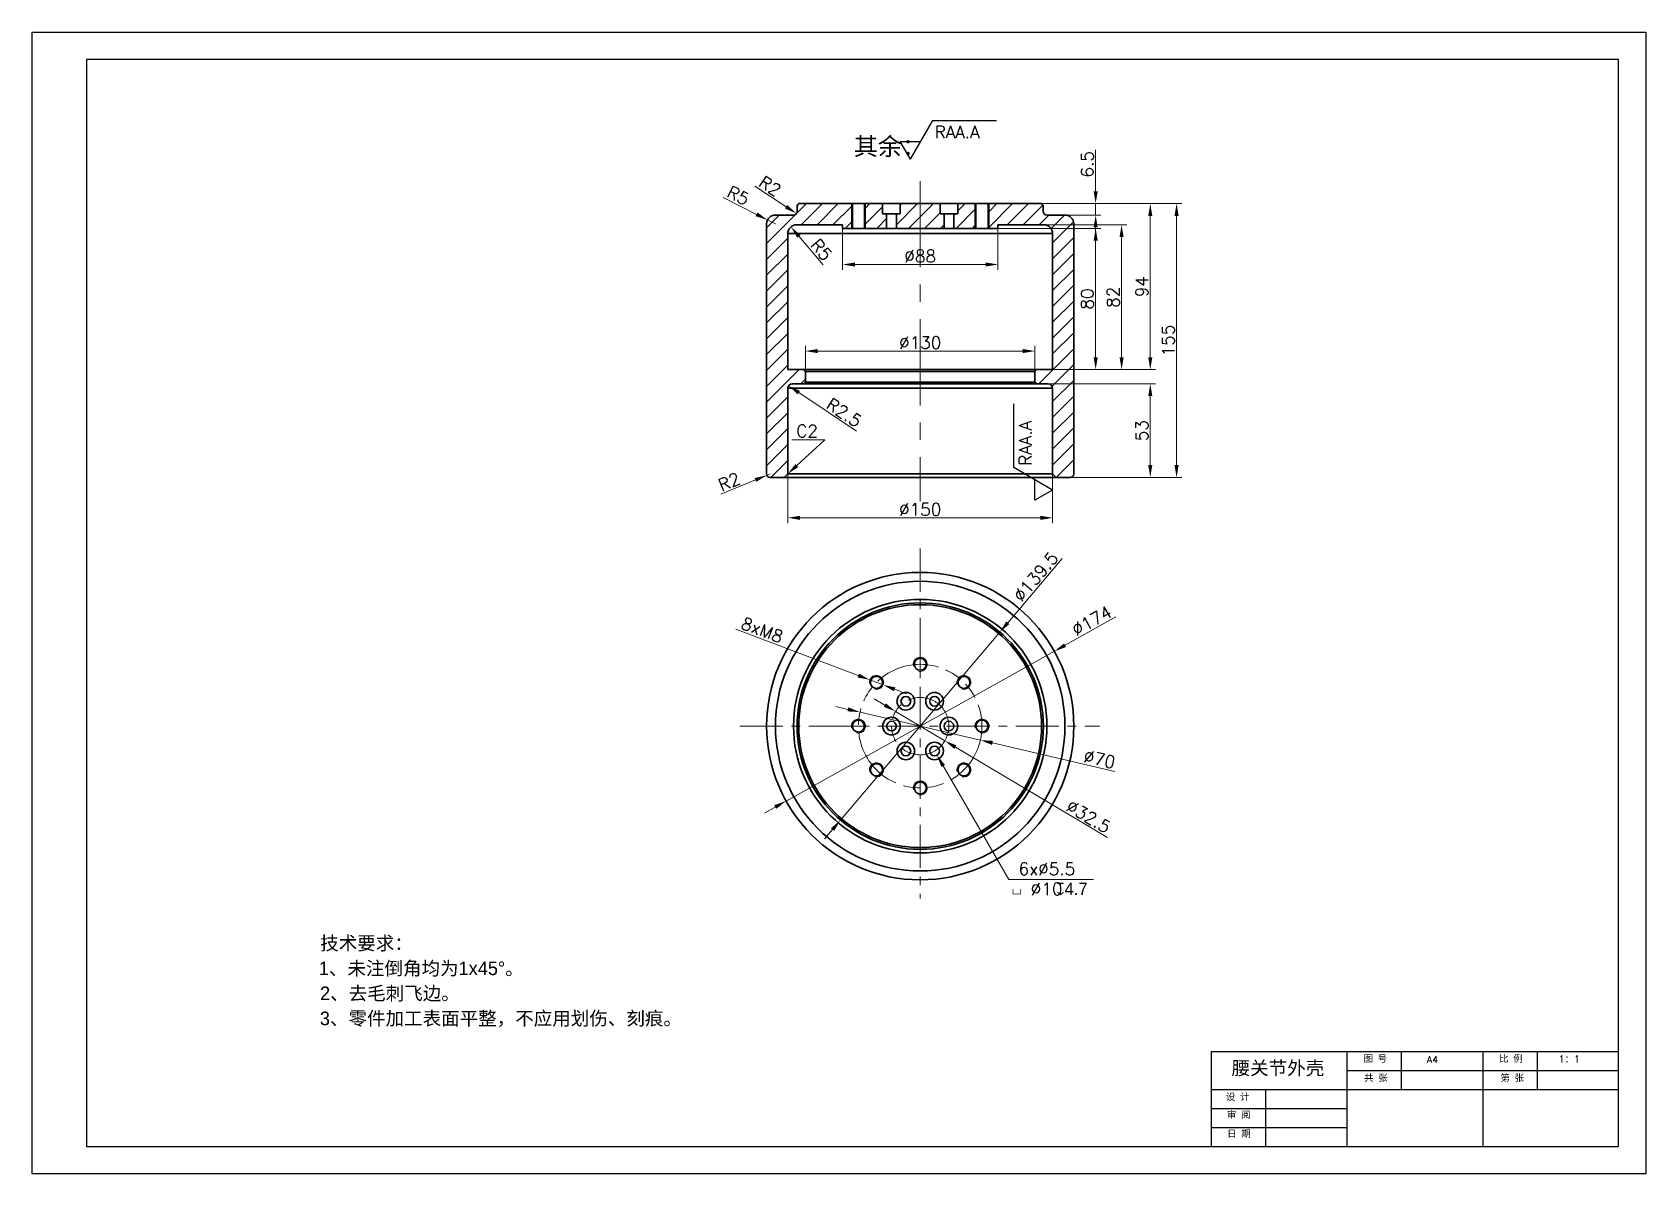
# Model space of a CAD drawing. Header units: millimetres. Extents: x 684 to 1278, y -42 to 378.
import ezdxf

# ---------------------------------------------------------------- set-up
doc = ezdxf.new("R2010")
doc.units = ezdxf.units.MM
doc.linetypes.add('ACAD_ISO09W100', pattern=[45, 24, -3, 6, -3, 6, -3])
doc.linetypes.add('CENTER', pattern=[50.8, 31.75, -6.35, 6.35, -6.35])
doc.layers.get('0').update_dxf_attribs({"color": 3})
for name, color, linetype, lineweight in [('双点划线', 6, 'ACAD_ISO09W100', 13), ('点划线', 1, 'CENTER', 13), ('粗实线', 7, 'Continuous', 35), ('细实线', 3, 'Continuous', 13)]:
    doc.layers.add(name, color=color, linetype=linetype, lineweight=lineweight)
doc.styles.add('MtXpl_gdt_shx', font='gdt.shx')
doc.styles.get("Standard").update_dxf_attribs({"font": 'txt', "bigfont": 'gbcbig.shx'})
doc.styles.add('长仿宋', font='', dxfattribs={"height": 3.5})
doc.styles.get('长仿宋').set_extended_font_data('ChangFangSong')

msp = doc.modelspace()

# ---------------------------------------------------------------- linework, layer by layer
at = {"color": 0}
for p, q in [((1007.63, 331.24), (1015.89, 345.54)), ((1015.89, 345.54), (1039.29, 345.54)), ((1003.88, 337.74), (1011.38, 337.74)), ((1007.63, 331.24), (1003.88, 337.74)), ((1045.69, 217.79), (1045.69, 241.19)), ((1059.99, 209.53), (1045.69, 217.79)), ((1053.49, 205.78), (1053.49, 213.28)), ((1059.99, 209.53), (1053.49, 205.78))]:
    msp.add_line(p, q, dxfattribs=at)
at = {"color": 0, "linetype": 'Continuous'}
for p, q in [((954.69, 300.21), (969.39, 314.92)), ((967.43, 307.12), (975.23, 314.92)), ((973.27, 307.12), (981.07, 314.92)), ((991.09, 313.26), (992.74, 314.92)), ((1002.46, 307.12), (1010.25, 314.92)), ((1003.92, 314.42), (1004.42, 314.92)), ((1011.24, 310.06), (1016.09, 314.92)), ((1025.05, 312.2), (1027.77, 314.92)), ((1036.59, 312.06), (1039.44, 314.92)), ((1036.59, 306.23), (1045.28, 314.92)), ((1043.31, 307.12), (1051.11, 314.92)), ((954.69, 306.05), (959.33, 310.69)), ((979.11, 307.12), (985.89, 313.9)), ((985.89, 313.9), (986.28, 314.29)), ((990.7, 312.87), (991.09, 313.26)), ((991.09, 307.42), (997.42, 313.76)), ((995.32, 305.82), (998.89, 309.39)), ((1006.99, 305.82), (1011.24, 310.06)), ((1012.83, 305.82), (1018.55, 311.54)), ((1023.59, 310.74), (1024.06, 311.21)), ((1024.5, 305.82), (1031.39, 312.7)), ((1031.39, 312.7), (1031.78, 313.09)), ((1036.2, 311.67), (1036.59, 312.06)), ((1049.15, 307.12), (1056.44, 314.4)), ((1054.99, 307.12), (1058.56, 310.69)), ((1059.42, 305.71), (1064.4, 310.69)), ((983.64, 305.82), (985.89, 308.06)), ((985.89, 308.06), (986.28, 308.45)), ((990.7, 307.03), (991.09, 307.42)), ((1018.67, 305.82), (1020.01, 307.16)), ((1030.34, 305.82), (1031.39, 306.86)), ((1031.39, 306.86), (1031.78, 307.25)), ((1036.2, 305.84), (1036.59, 306.23)), ((1059.99, 300.44), (1067.71, 308.16)), ((954.69, 294.37), (962.49, 302.17)), ((1059.99, 294.6), (1067.79, 302.4)), ((954.69, 288.54), (962.49, 296.34)), ((1059.99, 288.77), (1067.79, 296.57)), ((954.69, 282.7), (962.49, 290.5)), ((1059.99, 282.93), (1067.79, 290.73)), ((954.69, 276.86), (962.49, 284.66)), ((1059.99, 277.09), (1067.79, 284.89)), ((954.69, 271.02), (962.49, 278.82)), ((1059.99, 271.25), (1067.79, 279.05)), ((954.69, 265.19), (962.49, 272.99)), ((1059.99, 265.42), (1067.79, 273.22)), ((1059.99, 259.58), (1067.79, 267.38)), ((954.69, 259.35), (962.49, 267.15)), ((1054.86, 248.62), (1067.79, 261.54)), ((954.69, 253.51), (962.49, 261.31)), ((954.69, 247.68), (962.49, 255.48)), ((1059.81, 247.73), (1067.79, 255.71)), ((954.69, 241.84), (966.67, 253.82)), ((967.3, 248.62), (968.99, 250.3)), ((1053.49, 253.08), (1054.22, 253.82)), ((1059.99, 242.07), (1067.79, 249.87)), ((954.69, 236), (962.49, 243.8)), ((1059.99, 236.23), (1067.79, 244.03)), ((954.69, 230.16), (962.49, 237.96)), ((1059.99, 230.39), (1067.79, 238.19)), ((954.69, 224.33), (962.49, 232.13)), ((1059.99, 224.56), (1067.79, 232.36)), ((954.69, 218.49), (962.49, 226.29)), ((1059.99, 218.72), (1067.79, 226.52)), ((956.2, 214.17), (962.49, 220.45)), ((1061.28, 214.18), (1067.79, 220.68))]:
    msp.add_line(p, q, dxfattribs=at)
at = {"color": 0, "linetype": 'Continuous', "lineweight": 13}
for p, q in [((985.89, 314.92), (985.89, 305.82)), ((991.09, 314.92), (991.09, 305.82)), ((1031.39, 314.92), (1031.39, 305.82)), ((1036.59, 314.92), (1036.59, 305.82))]:
    msp.add_line(p, q, dxfattribs=at)
for centre in [(1011.24, 145.4), (995.15, 138.74), (1027.32, 138.74), (988.49, 122.65), (1033.99, 122.65), (995.15, 106.56), (1027.32, 106.56), (1011.24, 99.9)]:
    msp.add_arc(centre, 2.6, 255, 195, dxfattribs=at)
at = {"layer": 'Defpoints', "color": 0}
for p, q in [((684.34, 377.96), (1278.34, 377.96)), ((684.34, -42.04), (684.34, 377.96)), ((684.34, 377.96), (704.34, 377.96)), ((1278.34, 377.96), (1278.34, -42.04)), ((704.34, 367.96), (704.34, -32.04)), ((1268.34, 367.96), (704.34, 367.96)), ((1268.34, -32.04), (1268.34, 367.96)), ((1118.34, 2.96), (1118.34, -32.04)), ((1118.34, 2.96), (1268.34, 2.96)), ((1168.34, 2.96), (1168.34, -32.04)), ((1188.34, 2.96), (1188.34, -11.04)), ((1218.34, 2.96), (1218.34, -32.04)), ((1238.34, 2.96), (1238.34, -11.04)), ((1268.34, -32.04), (1268.34, 2.96)), ((1168.34, -4.04), (1268.34, -4.04)), ((1118.34, -11.04), (1268.34, -11.04)), ((1138.34, -11.04), (1138.34, -32.04)), ((1118.34, -18.04), (1168.34, -18.04)), ((1118.34, -25.04), (1168.34, -25.04)), ((704.34, -32.04), (1268.34, -32.04)), ((1118.34, -32.04), (1268.34, -32.04)), ((1278.34, -42.04), (684.34, -42.04))]:
    msp.add_line(p, q, dxfattribs=at)
at = {"layer": '双点划线', "color": 0}
for radius in [22.75, 10.56]:
    msp.add_circle((1011.24, 122.65), radius, dxfattribs=at)
at = {"layer": '点划线', "color": 0}
for p, q in [((1011.24, 323.23), (1011.24, 205.41)), ((1011.24, 141.67), (1011.24, 149.23)), ((1005.95, 131.8), (1005.95, 131.8)), ((992.22, 122.65), (984.66, 122.65))]:
    msp.add_line(p, q, dxfattribs=at)
at = {"layer": '点划线', "color": 0, "ltscale": 0.5}
for p, q in [((1011.24, 187.96), (1011.24, 59.24)), ((944.8, 122.65), (1077.19, 122.65))]:
    msp.add_line(p, q, dxfattribs=at)
at = {"layer": '粗实线', "color": 0, "linetype": 'Continuous', "lineweight": 35}
for p, q in [((965.9, 314.27), (966.55, 314.92)), ((966.55, 314.92), (986.28, 314.92)), ((986.28, 305.82), (986.28, 314.92)), ((990.7, 314.92), (986.28, 314.92)), ((990.7, 314.92), (990.7, 305.82)), ((990.7, 314.92), (997.42, 314.92)), ((997.42, 311.21), (997.42, 314.92)), ((1003.92, 314.92), (997.42, 314.92)), ((1003.92, 314.92), (1003.92, 311.21)), ((1003.92, 314.92), (1018.55, 314.92)), ((1018.55, 311.21), (1018.55, 314.92)), ((1025.05, 314.92), (1018.55, 314.92)), ((1025.05, 314.92), (1025.05, 311.21)), ((1025.05, 314.92), (1031.78, 314.92)), ((1031.78, 305.82), (1031.78, 314.92)), ((1036.2, 314.92), (1031.78, 314.92)), ((1036.2, 314.92), (1036.2, 305.82)), ((1036.2, 314.92), (1055.92, 314.92)), ((1055.92, 314.92), (1056.57, 314.27)), ((957.94, 310.69), (964.6, 310.69)), ((965.9, 311.99), (965.9, 314.27)), ((998.89, 311.21), (997.42, 311.21)), ((998.89, 305.82), (998.89, 311.21)), ((1002.46, 311.21), (998.89, 311.21)), ((1002.46, 311.21), (1002.46, 305.82)), ((1003.92, 311.21), (1002.46, 311.21)), ((1020.01, 311.21), (1018.55, 311.21)), ((1020.01, 305.82), (1020.01, 311.21)), ((1023.59, 311.21), (1020.01, 311.21)), ((1023.59, 311.21), (1023.59, 305.82)), ((1025.05, 311.21), (1023.59, 311.21)), ((1056.57, 314.27), (1056.57, 311.99)), ((1057.87, 310.69), (1064.54, 310.69)), ((954.69, 215.47), (954.69, 307.44)), ((962.49, 303.87), (962.49, 253.82)), ((1059.99, 303.87), (962.49, 303.87)), ((982.64, 307.12), (965.74, 307.12)), ((982.64, 305.82), (982.64, 307.12)), ((986.28, 305.82), (982.64, 305.82)), ((986.28, 305.82), (990.7, 305.82)), ((998.89, 305.82), (990.7, 305.82)), ((998.89, 305.82), (1002.46, 305.82)), ((1020.01, 305.82), (1002.46, 305.82)), ((1020.01, 305.82), (1023.59, 305.82)), ((1031.78, 305.82), (1023.59, 305.82)), ((1031.78, 305.82), (1036.2, 305.82)), ((1039.84, 305.82), (1036.2, 305.82)), ((1039.84, 307.12), (1039.84, 305.82)), ((1056.74, 307.12), (1039.84, 307.12)), ((1059.99, 253.82), (1059.99, 303.87)), ((1067.79, 307.44), (1067.79, 215.47)), ((962.49, 253.82), (968.34, 253.82)), ((968.34, 253.82), (968.99, 253.17)), ((968.34, 253.82), (1054.14, 253.82)), ((968.99, 253.17), (968.99, 249.27)), ((1053.49, 253.17), (968.99, 253.17)), ((1053.49, 253.17), (1054.14, 253.82)), ((1053.49, 249.27), (1053.49, 253.17)), ((1054.14, 253.82), (1059.99, 253.82)), ((962.49, 246.99), (962.49, 215.47)), ((1059.99, 246.99), (962.49, 246.99)), ((968.34, 248.62), (964.11, 248.62)), ((968.99, 249.27), (968.34, 248.62)), ((1054.14, 248.62), (968.34, 248.62)), ((968.99, 249.27), (1053.49, 249.27)), ((1054.14, 248.62), (1053.49, 249.27)), ((1058.36, 248.62), (1054.14, 248.62)), ((1059.99, 215.47), (1059.99, 246.99)), ((961.19, 214.17), (955.99, 214.17)), ((962.49, 215.47), (961.19, 214.17)), ((1061.29, 214.17), (961.19, 214.17)), ((962.49, 215.47), (1059.99, 215.47)), ((1061.29, 214.17), (1059.99, 215.47)), ((1066.49, 214.17), (1061.29, 214.17))]:
    msp.add_line(p, q, dxfattribs=at)
for centre, radius in [((1011.24, 122.65), 56.55), ((1011.24, 122.65), 53.3), ((1011.24, 122.65), 46.64), ((1011.24, 122.65), 45.34), ((1011.24, 122.65), 44.69), ((1011.24, 145.4), 2.21), ((995.15, 138.74), 2.21), ((1027.32, 138.74), 2.21), ((1005.95, 131.8), 3.25), ((1005.95, 131.8), 1.79), ((1016.52, 131.8), 3.25), ((1016.52, 131.8), 1.79), ((988.49, 122.65), 2.21), ((1000.67, 122.65), 3.25), ((1021.8, 122.65), 3.25), ((1033.99, 122.65), 2.21), ((1000.67, 122.65), 1.79), ((1021.8, 122.65), 1.79), ((1005.95, 113.5), 3.25), ((1005.95, 113.5), 1.79), ((1016.52, 113.5), 3.25), ((1016.52, 113.5), 1.79), ((995.15, 106.56), 2.21), ((1027.32, 106.56), 2.21), ((1011.24, 99.9), 2.21)]:
    msp.add_circle(centre, radius, dxfattribs=at)
for centre, radius, start, end in [((957.94, 307.44), 3.25, 90, 180), ((964.6, 311.99), 1.3, 270, 0), ((1057.87, 311.99), 1.3, 180, 270), ((1064.54, 307.44), 3.25, 0, 90), ((965.74, 303.87), 3.25, 90, 180), ((1056.74, 303.87), 3.25, 0, 90), ((964.11, 246.99), 1.62, 90, 180), ((1058.36, 246.99), 1.62, 0, 90), ((955.99, 215.47), 1.3, 180, 270), ((1066.49, 215.47), 1.3, 270, 0)]:
    msp.add_arc(centre, radius, start, end, dxfattribs=at)
at = {"layer": '细实线', "color": 0}
for p, q in [((1075.83, 319.47), (1075.83, 334.74)), ((950.37, 321.31), (961.88, 313.77)), ((938.72, 317.21), (950.98, 310.97)), ((1011.24, 314.92), (1107.58, 314.92)), ((1046.06, 314.92), (1077.78, 314.92)), ((1046.06, 314.92), (1097.9, 314.92)), ((1075.83, 310.69), (1075.83, 314.92)), ((957.94, 307.44), (955.04, 308.91)), ((1061.2, 310.69), (1077.78, 310.69)), ((1095.95, 310.37), (1095.95, 258.37)), ((1105.63, 310.37), (1105.63, 218.72)), ((982.64, 306.47), (982.64, 290.56)), ((1011.24, 305.82), (1077.78, 305.82)), ((1039.84, 306.47), (1039.84, 290.56)), ((1048.29, 307.12), (1087.33, 307.12)), ((1075.83, 306.14), (1075.83, 301.59)), ((975.49, 292.39), (966.58, 302.88)), ((1075.83, 301.27), (1075.83, 258.37)), ((1085.38, 302.57), (1085.38, 258.37)), ((987.19, 292.51), (1035.29, 292.51)), ((968.99, 251.22), (968.99, 262.61)), ((1053.49, 251.22), (1053.49, 262.61)), ((973.54, 260.66), (1048.94, 260.66)), ((1057.06, 253.82), (1077.78, 253.82)), ((1057.06, 253.82), (1087.33, 253.82)), ((1057.06, 253.82), (1097.9, 253.82)), ((987.83, 231.21), (966.55, 245.37)), ((1054.14, 248.62), (1097.9, 248.62)), ((1095.95, 244.07), (1095.95, 218.72)), ((955.99, 215.47), (954.79, 214.97)), ((962.49, 215.47), (962.49, 197.35)), ((1011.24, 214.17), (1107.58, 214.17)), ((1054.14, 214.17), (1097.9, 214.17)), ((1059.99, 215.47), (1059.99, 197.35)), ((937.87, 207.96), (950.58, 213.23)), ((967.04, 199.3), (1055.44, 199.3)), ((1063.52, 184.31), (1043.5, 160.7)), ((1083.23, 162.82), (1064.59, 152.42)), ((943.41, 158.33), (988.46, 141.27)), ((981.92, 88.07), (1040.56, 157.23)), ((961.85, 95.1), (1060.62, 150.2)), ((997.58, 137.82), (992.72, 139.66)), ((998.25, 130.38), (994.34, 132.7)), ((1001.84, 136.21), (1006.09, 134.59)), ((984.64, 128.83), (980.21, 129.86)), ((989.08, 127.8), (1033.4, 117.5)), ((1002.16, 128.05), (1020.31, 117.25)), ((1080.14, 81.66), (1024.22, 114.93)), ((1082.88, 106.01), (1037.83, 116.48)), ((957.88, 92.88), (953.91, 90.66)), ((978.97, 84.6), (976.03, 81.13))]:
    msp.add_line(p, q, dxfattribs=at)
for points in [[(965.84, 218.54), (976.08, 227.95), (964.03, 227.95)], [(1019.69, 108.02), (1043.85, 66.16), (1075, 66.19)]]:
    msp.add_lwpolyline(points, dxfattribs=at)
for points in [[(1075.07, 319.47), (1076.59, 319.47), (1075.83, 314.92)], [(1095.19, 310.37), (1096.7, 310.37), (1095.95, 314.92)], [(1104.87, 310.37), (1106.39, 310.37), (1105.63, 314.92)], [(951.33, 311.65), (950.64, 310.3), (955.04, 308.91)], [(962.3, 314.41), (961.46, 313.14), (965.69, 311.28)], [(1075.07, 306.14), (1076.59, 306.14), (1075.83, 310.69)], [(967.16, 303.37), (966, 302.39), (963.63, 306.34)], [(1075.07, 301.27), (1076.59, 301.27), (1075.83, 305.82)], [(1084.62, 302.57), (1086.14, 302.57), (1085.38, 307.12)], [(987.19, 293.27), (987.19, 291.76), (982.64, 292.51)], [(1035.29, 293.27), (1035.29, 291.76), (1039.84, 292.51)], [(973.54, 261.42), (973.54, 259.9), (968.99, 260.66)], [(1048.94, 261.42), (1048.94, 259.9), (1053.49, 260.66)], [(1075.07, 258.37), (1076.59, 258.37), (1075.83, 253.82)], [(1084.62, 258.37), (1086.14, 258.37), (1085.38, 253.82)], [(1095.19, 258.37), (1096.7, 258.37), (1095.95, 253.82)], [(966.97, 246), (966.13, 244.74), (962.76, 247.89)], [(1095.19, 244.07), (1096.7, 244.07), (1095.95, 248.62)], [(950.29, 213.93), (950.87, 212.53), (954.79, 214.97)], [(966.35, 217.99), (962.49, 215.47), (965.32, 219.1)], [(1095.19, 218.72), (1096.7, 218.72), (1095.95, 214.17)], [(1104.87, 218.72), (1106.39, 218.72), (1105.63, 214.17)], [(967.04, 200.06), (967.04, 198.54), (962.49, 199.3)], [(1055.44, 200.06), (1055.44, 198.54), (1059.99, 199.3)], [(1042.92, 161.19), (1044.08, 160.21), (1040.56, 157.23)], [(1064.22, 153.08), (1064.96, 151.76), (1060.62, 150.2)], [(988.73, 141.98), (988.19, 140.56), (992.72, 139.66)], [(1002.1, 136.91), (1001.57, 135.5), (997.58, 137.82)], [(998.64, 131.03), (997.86, 129.73), (1002.16, 128.05)], [(984.82, 129.57), (984.47, 128.09), (989.08, 127.8)], [(1024.61, 115.58), (1023.84, 114.27), (1020.31, 117.25)], [(1038, 117.21), (1037.66, 115.74), (1033.4, 117.5)], [(1019.03, 107.64), (1017.41, 111.96), (1020.34, 108.39)], [(957.51, 93.54), (958.25, 92.22), (961.85, 95.1)], [(978.39, 85.09), (979.55, 84.11), (981.92, 88.07)]]:
    msp.add_solid(points, dxfattribs=at)

# ---------------------------------------------------------------- texts
at = {"color": 0}
msp.add_attdef('RAA.A', (1016.55, 338.97), 'Ra6.3', height=4.55, dxfattribs=at)
msp.add_attdef('RAA.A', (1052.25, 218.45), 'Ra6.3', height=4.55, rotation=90, dxfattribs=at)
at = {"layer": 'Defpoints', "color": 0, "attachment_point": 1}
for s, width, heights, insert, char_height in [('{\\fSimSun|b0|i0|c134|p2;腰关节外壳}', 36.6406, [36.64], (1125.89, -0.66), 5), ('\\pxqc;{\\fSimSun|b0|i0|c134|p2;图 号}', 15.8691, [0], (1170.89, 1.59), 2.5), ('A4', 10.9874, [10.99], (1197.82, 1.21), 2.5), ('\\pxqc;{\\fSimSun|b0|i0|c134|p2;比 例}', 15.8691, [0], (1220.8, 1.59), 2.5), ('1{\\fSimSun|b0|i0|c134|p2;：}1', 15.1027, [0], (1246.33, 1.4), 2.5), ('\\pxqc;{\\fSimSun|b0|i0|c134|p2;共 张}', 15.8691, [0], (1171.04, -5.49), 2.5), ('\\pxqc;{\\fSimSun|b0|i0|c134|p2;第 张}', 15.8691, [0], (1221.25, -5.49), 2.5), ('\\pxqc;{\\fSimSun|b0|i0|c134|p2;设 计}', 15.8691, [0], (1120.17, -12.51), 2.5), ('\\pxqc;{\\fSimSun|b0|i0|c134|p2;审 阅}', 15.8691, [0], (1120.59, -19.08), 2.5), ('\\pxqc;{\\fSimSun|b0|i0|c134|p2;日 期}', 15.8691, [0], (1120.66, -26.01), 2.5)]:
    msp.add_mtext_dynamic_manual_height_columns(s, width=width, gutter_width=12.5, heights=heights, dxfattribs=dict(at, insert=insert, char_height=char_height))
at = {"layer": '细实线', "color": 0}
for s, height, style, p in [('其余：', 6.5, '长仿宋', (986.79, 332.73)), ('v ', 2.6, 'MtXpl_gdt_shx', (1045.06, 60.5)), ('x4.7', 4.55, 'MtXpl_gdt_shx', (1061.41, 60.5)), ('技术要求：', 5, '长仿宋', (790.34, 40.27)), ('1、未注倒角均为1x45°。', 5, '长仿宋', (789.83, 31.04)), ('2、去毛刺飞边。', 5, '长仿宋', (790.28, 21.84)), ('3、零件加工表面平整，不应用划伤、刻痕。', 5, '长仿宋', (790.23, 12.61))]:
    msp.add_text(s, height=height, dxfattribs=dict(at, style=style)).set_placement(p)
for s, p in [('C2', (965.6, 228.97)), ('6x∅5.5', (1047.44, 67.86)), ('∅10', (1051.93, 60.5))]:
    msp.add_text(s, height=4.55, dxfattribs=at).set_placement(p)
at = {"layer": '细实线', "color": 0, "char_height": 4.55, "attachment_point": 5}
for s, insert, rotation in [('6.5', (1072.74, 329.38), 90), ('R5', (944.22, 317.87), 333.06972), ('R2', (955.92, 321.37), 326.76688), ('R5', (974.86, 297.9), 310.35075), ('94', (1092.86, 284.37), 90), ('80', (1072.74, 279.82), 90), ('82', (1082.29, 280.47), 90), ('155', (1102.54, 264.54), 90), ('R2.5', (983.18, 238.01), 326.35713), ('53', (1092.86, 231.39), 90), ('R2', (940.94, 212.58), 22.5), ('∅139.5', (1053.78, 177.59), 49.70446), ('∅174', (1074.39, 161.43), 29.15928), ('8xM8', (953.07, 157.98), 339.2577), ('∅70', (1077.25, 110.49), 346.92546), ('∅32.5', (1073.2, 89.38), 329.25384)]:
    msp.add_mtext(s, dxfattribs=dict(at, insert=insert, rotation=rotation))
for s, insert in [('%%c88', (1011.24, 295.6)), ('%%c130', (1011.24, 263.74)), ('%%c150', (1011.24, 202.39))]:
    msp.add_mtext(s, dxfattribs=dict(at, insert=insert))

doc.saveas('drawing.dxf')
